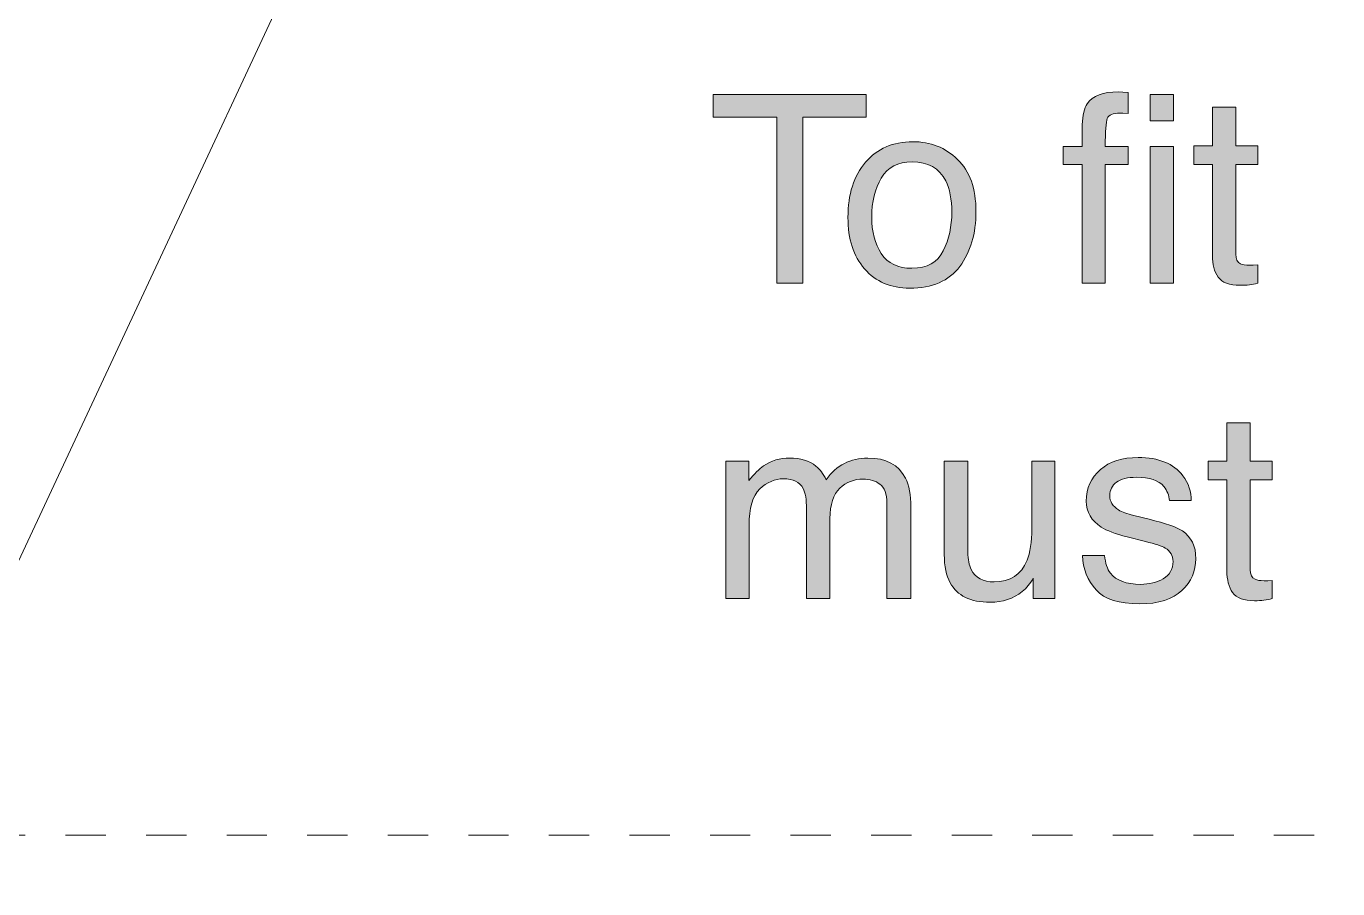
# Model space of a CAD drawing. Header units: millimetres. Extents: x 5.6 to 101.1, y 33.8 to 120.6.
# Drawn here: x 62.55 to 71.36, y 51.16 to 56.95 of the extents above; entities that cross this region are included whole.
import ezdxf

# ---------------------------------------------------------------- set-up
doc = ezdxf.new("R2010")
doc.units = ezdxf.units.MM
doc.linetypes.add('Affinity_exported_lt_1', pattern=[0.540888, 0.270444, -0.270444])
doc.layers.add('Hextension Extended', color=7, linetype='Continuous')
doc.layers.add('Text and Guidance', color=7, linetype='Continuous')

msp = doc.modelspace()

# ---------------------------------------------------------------- hatches: boundary and pattern name
at = {"layer": 'Text and Guidance', "true_color": 0x0000ff, "transparency": 33554687}
msp.add_hatch(color=5, dxfattribs=at).paths.add_polyline_path([(68.1907, 56.4925), (68.1907, 56.3418), (67.7644, 56.3418), (67.7644, 55.2273), (67.5904, 55.2273), (67.5904, 56.3418), (67.1641, 56.3418), (67.1641, 56.4925)], flags=0)
h = msp.add_hatch(color=5, dxfattribs=at)
h.paths.add_polyline_path([(70.0984, 56.3168), (70.0984, 56.4925), (70.2535, 56.4925), (70.2535, 56.3168)], flags=0)
h.paths.add_polyline_path([(70.0984, 56.1454), (70.2535, 56.1454), (70.2535, 55.2273), (70.0984, 55.2273)], flags=0)
edge = h.paths.add_edge_path(flags=0)
edge.add_spline(control_points=[(69.6411, 56.2901), (69.6434, 56.3544), (69.6546, 56.4015), (69.6747, 56.4314), (69.7109, 56.4842), (69.7806, 56.5106), (69.884, 56.5106), (69.884, 56.5106), (69.9141, 56.5097), (69.9141, 56.5097), (69.9141, 56.5097), (69.9494, 56.5072), (69.9494, 56.5072), (69.9494, 56.5072), (69.9494, 56.3659), (69.9494, 56.3659), (69.9494, 56.3659), (69.9145, 56.3681), (69.9145, 56.3681), (69.9145, 56.3681), (69.8943, 56.3685), (69.8943, 56.3685), (69.8472, 56.3685), (69.8191, 56.3563), (69.8099, 56.3319), (69.8007, 56.3075), (69.7961, 56.2453), (69.7961, 56.1454), (69.7961, 56.1454), (69.9494, 56.1454), (69.9494, 56.1454), (69.9494, 56.1454), (69.9494, 56.0231), (69.9494, 56.0231), (69.9494, 56.0231), (69.7944, 56.0231), (69.7944, 56.0231), (69.7944, 56.0231), (69.7944, 55.2273), (69.7944, 55.2273), (69.7944, 55.2273), (69.6411, 55.2273), (69.6411, 55.2273), (69.6411, 55.2273), (69.6411, 56.0231), (69.6411, 56.0231), (69.6411, 56.0231), (69.5128, 56.0231), (69.5128, 56.0231), (69.5128, 56.0231), (69.5128, 56.1454), (69.5128, 56.1454), (69.5128, 56.1454), (69.6411, 56.1454), (69.6411, 56.1454), (69.6411, 56.1454), (69.6411, 56.2901), (69.6411, 56.2901)], knot_values=[0, 0, 0, 0, 1, 1, 1, 2, 2, 2, 3, 3, 3, 4, 4, 4, 5, 5, 5, 6, 6, 6, 7, 7, 7, 8, 8, 8, 9, 9, 9, 10, 10, 10, 11, 11, 11, 12, 12, 12, 13, 13, 13, 14, 14, 14, 15, 15, 15, 16, 16, 16, 17, 17, 17, 18, 18, 18, 19, 19, 19, 19], degree=3, periodic=1)
h = msp.add_hatch(color=5, dxfattribs=at)
edge = h.paths.add_edge_path(flags=0)
edge.add_spline(control_points=[(70.5153, 56.4073), (70.5153, 56.4073), (70.672, 56.4073), (70.672, 56.4073), (70.672, 56.4073), (70.672, 56.1497), (70.672, 56.1497), (70.672, 56.1497), (70.8193, 56.1497), (70.8193, 56.1497), (70.8193, 56.1497), (70.8193, 56.0231), (70.8193, 56.0231), (70.8193, 56.0231), (70.672, 56.0231), (70.672, 56.0231), (70.672, 56.0231), (70.672, 55.4211), (70.672, 55.4211), (70.672, 55.3889), (70.6829, 55.3674), (70.7048, 55.3565), (70.7168, 55.3502), (70.7369, 55.347), (70.7651, 55.347), (70.7651, 55.347), (70.7892, 55.3475), (70.7892, 55.3475), (70.7892, 55.3475), (70.8193, 55.3496), (70.8193, 55.3496), (70.8193, 55.3496), (70.8193, 55.2273), (70.8193, 55.2273), (70.8015, 55.2221), (70.783, 55.2184), (70.7638, 55.2161), (70.7445, 55.2138), (70.7237, 55.2127), (70.7013, 55.2127), (70.629, 55.2127), (70.5799, 55.2312), (70.554, 55.2682), (70.5282, 55.3053), (70.5153, 55.3533), (70.5153, 55.4125), (70.5153, 55.4125), (70.5153, 56.0231), (70.5153, 56.0231), (70.5153, 56.0231), (70.3904, 56.0231), (70.3904, 56.0231), (70.3904, 56.0231), (70.3904, 56.1497), (70.3904, 56.1497), (70.3904, 56.1497), (70.5153, 56.1497), (70.5153, 56.1497), (70.5153, 56.1497), (70.5153, 56.4073), (70.5153, 56.4073)], knot_values=[0, 0, 0, 0, 1, 1, 1, 2, 2, 2, 3, 3, 3, 4, 4, 4, 5, 5, 5, 6, 6, 6, 7, 7, 7, 8, 8, 8, 9, 9, 9, 10, 10, 10, 11, 11, 11, 12, 12, 12, 13, 13, 13, 14, 14, 14, 15, 15, 15, 16, 16, 16, 17, 17, 17, 18, 18, 18, 19, 19, 19, 20, 20, 20, 20], degree=3, periodic=1)
h = msp.add_hatch(color=5, dxfattribs=at)
edge = h.paths.add_edge_path(flags=0)
edge.add_spline(control_points=[(68.5033, 56.1764), (68.6222, 56.1764), (68.7227, 56.1368), (68.8048, 56.0576), (68.8869, 55.9783), (68.928, 55.8618), (68.928, 55.7079), (68.928, 55.5592), (68.8918, 55.4363), (68.8194, 55.3393), (68.7471, 55.2422), (68.6348, 55.1937), (68.4827, 55.1937), (68.3558, 55.1937), (68.255, 55.2366), (68.1804, 55.3225), (68.1057, 55.4083), (68.0684, 55.5236), (68.0684, 55.6683), (68.0684, 55.8233), (68.1077, 55.9468), (68.1864, 56.0386), (68.2651, 56.1305), (68.3707, 56.1764), (68.5033, 56.1764)], knot_values=[0, 0, 0, 0, 1, 1, 1, 2, 2, 2, 3, 3, 3, 4, 4, 4, 5, 5, 5, 6, 6, 6, 7, 7, 7, 8, 8, 8, 8], degree=3, periodic=1)
edge = h.paths.add_edge_path(flags=0)
edge.add_spline(control_points=[(68.4973, 55.3272), (68.6001, 55.3272), (68.6706, 55.3661), (68.7088, 55.4439), (68.7469, 55.5217), (68.766, 55.6083), (68.766, 55.7036), (68.766, 55.7897), (68.7523, 55.8598), (68.7247, 55.9137), (68.6811, 55.9987), (68.6058, 56.0412), (68.499, 56.0412), (68.4043, 56.0412), (68.3354, 56.005), (68.2923, 55.9327), (68.2493, 55.8603), (68.2277, 55.7731), (68.2277, 55.6709), (68.2277, 55.5727), (68.2493, 55.4909), (68.2923, 55.4254), (68.3354, 55.3599), (68.4037, 55.3272), (68.4973, 55.3272)], knot_values=[0, 0, 0, 0, 1, 1, 1, 2, 2, 2, 3, 3, 3, 4, 4, 4, 5, 5, 5, 6, 6, 6, 7, 7, 7, 8, 8, 8, 8], degree=3, periodic=1)
h = msp.add_hatch(color=5, dxfattribs=at)
edge = h.paths.add_edge_path(flags=0)
edge.add_spline(control_points=[(70.6126, 54.2906), (70.6126, 54.2906), (70.7694, 54.2906), (70.7694, 54.2906), (70.7694, 54.2906), (70.7694, 54.0331), (70.7694, 54.0331), (70.7694, 54.0331), (70.9166, 54.0331), (70.9166, 54.0331), (70.9166, 54.0331), (70.9166, 53.9065), (70.9166, 53.9065), (70.9166, 53.9065), (70.7694, 53.9065), (70.7694, 53.9065), (70.7694, 53.9065), (70.7694, 53.3044), (70.7694, 53.3044), (70.7694, 53.2723), (70.7803, 53.2507), (70.8021, 53.2398), (70.8141, 53.2335), (70.8342, 53.2304), (70.8624, 53.2304), (70.8624, 53.2304), (70.8865, 53.2308), (70.8865, 53.2308), (70.8865, 53.2308), (70.9166, 53.2329), (70.9166, 53.2329), (70.9166, 53.2329), (70.9166, 53.1106), (70.9166, 53.1106), (70.8988, 53.1055), (70.8803, 53.1017), (70.8611, 53.0994), (70.8419, 53.0971), (70.821, 53.096), (70.7986, 53.096), (70.7263, 53.096), (70.6772, 53.1145), (70.6514, 53.1515), (70.6255, 53.1886), (70.6126, 53.2367), (70.6126, 53.2958), (70.6126, 53.2958), (70.6126, 53.9065), (70.6126, 53.9065), (70.6126, 53.9065), (70.4877, 53.9065), (70.4877, 53.9065), (70.4877, 53.9065), (70.4877, 54.0331), (70.4877, 54.0331), (70.4877, 54.0331), (70.6126, 54.0331), (70.6126, 54.0331), (70.6126, 54.0331), (70.6126, 54.2906), (70.6126, 54.2906)], knot_values=[0, 0, 0, 0, 1, 1, 1, 2, 2, 2, 3, 3, 3, 4, 4, 4, 5, 5, 5, 6, 6, 6, 7, 7, 7, 8, 8, 8, 9, 9, 9, 10, 10, 10, 11, 11, 11, 12, 12, 12, 13, 13, 13, 14, 14, 14, 15, 15, 15, 16, 16, 16, 17, 17, 17, 18, 18, 18, 19, 19, 19, 20, 20, 20, 20], degree=3, periodic=1)
h = msp.add_hatch(color=5, dxfattribs=at)
edge = h.paths.add_edge_path(flags=0)
edge.add_spline(control_points=[(67.2493, 54.0331), (67.2493, 54.0331), (67.4026, 54.0331), (67.4026, 54.0331), (67.4026, 54.0331), (67.4026, 53.9021), (67.4026, 53.9021), (67.4394, 53.9475), (67.4727, 53.9805), (67.5025, 54.0012), (67.5536, 54.0362), (67.6116, 54.0537), (67.6765, 54.0537), (67.75, 54.0537), (67.8092, 54.0356), (67.8539, 53.9995), (67.8792, 53.9788), (67.9022, 53.9484), (67.9228, 53.9082), (67.9573, 53.9576), (67.9978, 53.9942), (68.0443, 54.018), (68.0908, 54.0418), (68.143, 54.0537), (68.201, 54.0537), (68.3251, 54.0537), (68.4095, 54.0089), (68.4543, 53.9194), (68.4784, 53.8711), (68.4904, 53.8063), (68.4904, 53.7247), (68.4904, 53.7247), (68.4904, 53.1106), (68.4904, 53.1106), (68.4904, 53.1106), (68.3294, 53.1106), (68.3294, 53.1106), (68.3294, 53.1106), (68.3294, 53.7514), (68.3294, 53.7514), (68.3294, 53.8129), (68.314, 53.8551), (68.2833, 53.878), (68.2526, 53.901), (68.2151, 53.9125), (68.1709, 53.9125), (68.11, 53.9125), (68.0576, 53.8921), (68.0137, 53.8513), (67.9698, 53.8106), (67.9478, 53.7425), (67.9478, 53.6472), (67.9478, 53.6472), (67.9478, 53.1106), (67.9478, 53.1106), (67.9478, 53.1106), (67.7902, 53.1106), (67.7902, 53.1106), (67.7902, 53.1106), (67.7902, 53.7127), (67.7902, 53.7127), (67.7902, 53.7753), (67.7827, 53.8209), (67.7678, 53.8496), (67.7443, 53.8927), (67.7004, 53.9142), (67.636, 53.9142), (67.5775, 53.9142), (67.5242, 53.8915), (67.4763, 53.8462), (67.4283, 53.8008), (67.4044, 53.7187), (67.4044, 53.5998), (67.4044, 53.5998), (67.4044, 53.1106), (67.4044, 53.1106), (67.4044, 53.1106), (67.2493, 53.1106), (67.2493, 53.1106), (67.2493, 53.1106), (67.2493, 54.0331), (67.2493, 54.0331)], knot_values=[0, 0, 0, 0, 1, 1, 1, 2, 2, 2, 3, 3, 3, 4, 4, 4, 5, 5, 5, 6, 6, 6, 7, 7, 7, 8, 8, 8, 9, 9, 9, 10, 10, 10, 11, 11, 11, 12, 12, 12, 13, 13, 13, 14, 14, 14, 15, 15, 15, 16, 16, 16, 17, 17, 17, 18, 18, 18, 19, 19, 19, 20, 20, 20, 21, 21, 21, 22, 22, 22, 23, 23, 23, 24, 24, 24, 25, 25, 25, 26, 26, 26, 27, 27, 27, 27], degree=3, periodic=1)
h = msp.add_hatch(color=5, dxfattribs=at)
edge = h.paths.add_edge_path(flags=0)
edge.add_spline(control_points=[(68.8737, 54.0331), (68.8737, 54.0331), (68.8737, 53.4207), (68.8737, 53.4207), (68.8737, 53.3736), (68.8812, 53.3351), (68.8961, 53.3053), (68.9236, 53.2502), (68.975, 53.2226), (69.0503, 53.2226), (69.1582, 53.2226), (69.2317, 53.2708), (69.2707, 53.3673), (69.292, 53.419), (69.3026, 53.4899), (69.3026, 53.58), (69.3026, 53.58), (69.3026, 54.0331), (69.3026, 54.0331), (69.3026, 54.0331), (69.4576, 54.0331), (69.4576, 54.0331), (69.4576, 54.0331), (69.4576, 53.1106), (69.4576, 53.1106), (69.4576, 53.1106), (69.3112, 53.1106), (69.3112, 53.1106), (69.3112, 53.1106), (69.3129, 53.2467), (69.3129, 53.2467), (69.2928, 53.2117), (69.2679, 53.1821), (69.238, 53.158), (69.1789, 53.1098), (69.1071, 53.0857), (69.0227, 53.0857), (68.8912, 53.0857), (68.8016, 53.1296), (68.754, 53.2174), (68.7281, 53.2645), (68.7152, 53.3274), (68.7152, 53.4061), (68.7152, 53.4061), (68.7152, 54.0331), (68.7152, 54.0331), (68.7152, 54.0331), (68.8737, 54.0331), (68.8737, 54.0331)], knot_values=[0, 0, 0, 0, 1, 1, 1, 2, 2, 2, 3, 3, 3, 4, 4, 4, 5, 5, 5, 6, 6, 6, 7, 7, 7, 8, 8, 8, 9, 9, 9, 10, 10, 10, 11, 11, 11, 12, 12, 12, 13, 13, 13, 14, 14, 14, 15, 15, 15, 16, 16, 16, 16], degree=3, periodic=1)
h = msp.add_hatch(color=5, dxfattribs=at)
edge = h.paths.add_edge_path(flags=0)
edge.add_spline(control_points=[(69.7918, 53.4), (69.7964, 53.3483), (69.8093, 53.3087), (69.8306, 53.2812), (69.8696, 53.2312), (69.9374, 53.2062), (70.0338, 53.2062), (70.0912, 53.2062), (70.1418, 53.2187), (70.1854, 53.2437), (70.2291, 53.2687), (70.2509, 53.3073), (70.2509, 53.3595), (70.2509, 53.3992), (70.2334, 53.4293), (70.1983, 53.45), (70.1759, 53.4626), (70.1317, 53.4773), (70.0657, 53.4939), (70.0657, 53.4939), (69.9425, 53.5249), (69.9425, 53.5249), (69.8639, 53.5444), (69.8059, 53.5663), (69.7686, 53.5904), (69.702, 53.6323), (69.6687, 53.6903), (69.6687, 53.7643), (69.6687, 53.8516), (69.7001, 53.9222), (69.763, 53.9762), (69.8258, 54.0302), (69.9104, 54.0572), (70.0166, 54.0572), (70.1556, 54.0572), (70.2558, 54.0164), (70.3172, 53.9349), (70.3557, 53.8832), (70.3743, 53.8275), (70.3732, 53.7678), (70.3732, 53.7678), (70.2268, 53.7678), (70.2268, 53.7678), (70.2239, 53.8028), (70.2115, 53.8347), (70.1897, 53.8634), (70.1541, 53.9042), (70.0924, 53.9245), (70.0045, 53.9245), (69.946, 53.9245), (69.9016, 53.9133), (69.8715, 53.891), (69.8413, 53.8686), (69.8263, 53.839), (69.8263, 53.8022), (69.8263, 53.762), (69.8461, 53.7299), (69.8857, 53.7058), (69.9087, 53.6914), (69.9425, 53.6788), (69.9873, 53.6679), (69.9873, 53.6679), (70.0898, 53.6429), (70.0898, 53.6429), (70.2012, 53.6159), (70.2758, 53.5898), (70.3137, 53.5645), (70.374, 53.5249), (70.4042, 53.4626), (70.4042, 53.3776), (70.4042, 53.2955), (70.373, 53.2246), (70.3107, 53.1649), (70.2484, 53.1052), (70.1535, 53.0753), (70.0261, 53.0753), (69.8889, 53.0753), (69.7917, 53.1065), (69.7345, 53.1688), (69.6774, 53.2311), (69.6468, 53.3082), (69.6428, 53.4), (69.6428, 53.4), (69.7918, 53.4), (69.7918, 53.4)], knot_values=[0, 0, 0, 0, 1, 1, 1, 2, 2, 2, 3, 3, 3, 4, 4, 4, 5, 5, 5, 6, 6, 6, 7, 7, 7, 8, 8, 8, 9, 9, 9, 10, 10, 10, 11, 11, 11, 12, 12, 12, 13, 13, 13, 14, 14, 14, 15, 15, 15, 16, 16, 16, 17, 17, 17, 18, 18, 18, 19, 19, 19, 20, 20, 20, 21, 21, 21, 22, 22, 22, 23, 23, 23, 24, 24, 24, 25, 25, 25, 26, 26, 26, 27, 27, 27, 28, 28, 28, 28], degree=3, periodic=1)

# ---------------------------------------------------------------- linework, layer by layer
at = {"layer": 'Hextension Extended', "color": 153, "linetype": 'Continuous', "lineweight": 5, "true_color": 0x5994dc}
msp.add_open_spline([(5.6051, 120.5747), (5.6051, 120.5747), (5.6051, 92.7747), (5.6051, 92.7747), (5.6051, 92.7747), (25.0436, 51.0497), (25.0436, 51.0497), (25.0436, 51.0497), (33.7038, 36.0497), (33.7038, 36.0497), (33.8824, 35.7403), (34.2125, 35.5497), (34.5698, 35.5497), (34.5698, 35.5497), (36.9801, 35.5497), (36.9801, 35.5497), (37.1181, 35.5497), (37.2301, 35.6616), (37.2301, 35.7997), (37.2301, 35.7997), (37.2301, 40.0497), (37.2301, 40.0497), (37.2301, 40.4363), (37.5435, 40.7497), (37.9301, 40.7497), (38.3167, 40.7497), (38.6301, 40.4363), (38.6301, 40.0497), (38.6301, 40.0497), (38.6301, 33.9997), (38.6301, 33.9997), (38.6301, 33.8892), (38.7196, 33.7997), (38.8301, 33.7997), (38.8301, 33.7997), (47.6301, 33.7997), (47.6301, 33.7997), (47.7405, 33.7997), (47.8301, 33.8893), (47.8301, 33.9997), (47.8301, 33.9997), (47.8301, 40.0497), (47.8301, 40.0497), (47.8301, 40.4363), (48.1435, 40.7497), (48.5301, 40.7497), (48.9167, 40.7497), (49.2301, 40.4363), (49.2301, 40.0497), (49.2301, 40.0497), (49.2301, 35.7997), (49.2301, 35.7997), (49.2301, 35.6616), (49.342, 35.5497), (49.4801, 35.5497), (49.4801, 35.5497), (51.8903, 35.5497), (51.8903, 35.5497), (52.2476, 35.5497), (52.5777, 35.7403), (52.7564, 36.0497), (52.7564, 36.0497), (61.4166, 51.0497), (61.4166, 51.0497), (61.4166, 51.0497), (80.9301, 92.7997), (80.9301, 92.7997), (80.9301, 92.7997), (80.9301, 120.5997), (80.9301, 120.5997), (80.9301, 120.5997), (5.6051, 120.5747), (5.6051, 120.5747)], degree=3, knots=[0, 0, 0, 0, 1, 1, 1, 2, 2, 2, 3, 3, 3, 4, 4, 4, 5, 5, 5, 6, 6, 6, 7, 7, 7, 8, 8, 8, 9, 9, 9, 10, 10, 10, 11, 11, 11, 12, 12, 12, 13, 13, 13, 14, 14, 14, 15, 15, 15, 16, 16, 16, 17, 17, 17, 18, 18, 18, 19, 19, 19, 20, 20, 20, 21, 21, 21, 22, 22, 22, 23, 23, 23, 24, 24, 24, 24], dxfattribs=at)
at = {"layer": 'Text and Guidance', "color": 5, "linetype": 'Continuous', "lineweight": 0, "true_color": 0x0000ff}
for points in [[(68.1907, 56.4925), (68.1907, 56.3418), (67.7644, 56.3418), (67.7644, 55.2273), (67.5904, 55.2273), (67.5904, 56.3418), (67.1641, 56.3418), (67.1641, 56.4925), (68.1907, 56.4925)], [(70.0984, 56.3168), (70.0984, 56.4925), (70.2535, 56.4925), (70.2535, 56.3168), (70.0984, 56.3168)], [(70.0984, 56.1454), (70.2535, 56.1454), (70.2535, 55.2273), (70.0984, 55.2273), (70.0984, 56.1454)]]:
    msp.add_lwpolyline(points, close=True, dxfattribs=at)
at = {"layer": 'Text and Guidance', "color": 5, "linetype": 'Affinity_exported_lt_1', "lineweight": 9, "true_color": 0x0000ff}
msp.add_lwpolyline([(15.2173, 51.5221), (71.2428, 51.5221)], dxfattribs=at)
at = {"layer": 'Text and Guidance', "color": 5, "linetype": 'Continuous', "lineweight": 0, "true_color": 0x0000ff}
for points, knots in [([(69.6411, 56.2901), (69.6434, 56.3544), (69.6546, 56.4015), (69.6747, 56.4314), (69.7109, 56.4842), (69.7806, 56.5106), (69.884, 56.5106), (69.884, 56.5106), (69.9141, 56.5097), (69.9141, 56.5097), (69.9141, 56.5097), (69.9494, 56.5072), (69.9494, 56.5072), (69.9494, 56.5072), (69.9494, 56.3659), (69.9494, 56.3659), (69.9494, 56.3659), (69.9145, 56.3681), (69.9145, 56.3681), (69.9145, 56.3681), (69.8943, 56.3685), (69.8943, 56.3685), (69.8472, 56.3685), (69.8191, 56.3563), (69.8099, 56.3319), (69.8007, 56.3075), (69.7961, 56.2453), (69.7961, 56.1454), (69.7961, 56.1454), (69.9494, 56.1454), (69.9494, 56.1454), (69.9494, 56.1454), (69.9494, 56.0231), (69.9494, 56.0231), (69.9494, 56.0231), (69.7944, 56.0231), (69.7944, 56.0231), (69.7944, 56.0231), (69.7944, 55.2273), (69.7944, 55.2273), (69.7944, 55.2273), (69.6411, 55.2273), (69.6411, 55.2273), (69.6411, 55.2273), (69.6411, 56.0231), (69.6411, 56.0231), (69.6411, 56.0231), (69.5128, 56.0231), (69.5128, 56.0231), (69.5128, 56.0231), (69.5128, 56.1454), (69.5128, 56.1454), (69.5128, 56.1454), (69.6411, 56.1454), (69.6411, 56.1454), (69.6411, 56.1454), (69.6411, 56.2901), (69.6411, 56.2901)], [0, 0, 0, 0, 1, 1, 1, 2, 2, 2, 3, 3, 3, 4, 4, 4, 5, 5, 5, 6, 6, 6, 7, 7, 7, 8, 8, 8, 9, 9, 9, 10, 10, 10, 11, 11, 11, 12, 12, 12, 13, 13, 13, 14, 14, 14, 15, 15, 15, 16, 16, 16, 17, 17, 17, 18, 18, 18, 19, 19, 19, 19]), ([(70.5153, 56.4073), (70.5153, 56.4073), (70.672, 56.4073), (70.672, 56.4073), (70.672, 56.4073), (70.672, 56.1497), (70.672, 56.1497), (70.672, 56.1497), (70.8193, 56.1497), (70.8193, 56.1497), (70.8193, 56.1497), (70.8193, 56.0231), (70.8193, 56.0231), (70.8193, 56.0231), (70.672, 56.0231), (70.672, 56.0231), (70.672, 56.0231), (70.672, 55.4211), (70.672, 55.4211), (70.672, 55.3889), (70.6829, 55.3674), (70.7048, 55.3565), (70.7168, 55.3502), (70.7369, 55.347), (70.7651, 55.347), (70.7651, 55.347), (70.7892, 55.3475), (70.7892, 55.3475), (70.7892, 55.3475), (70.8193, 55.3496), (70.8193, 55.3496), (70.8193, 55.3496), (70.8193, 55.2273), (70.8193, 55.2273), (70.8015, 55.2221), (70.783, 55.2184), (70.7638, 55.2161), (70.7445, 55.2138), (70.7237, 55.2127), (70.7013, 55.2127), (70.629, 55.2127), (70.5799, 55.2312), (70.554, 55.2682), (70.5282, 55.3053), (70.5153, 55.3533), (70.5153, 55.4125), (70.5153, 55.4125), (70.5153, 56.0231), (70.5153, 56.0231), (70.5153, 56.0231), (70.3904, 56.0231), (70.3904, 56.0231), (70.3904, 56.0231), (70.3904, 56.1497), (70.3904, 56.1497), (70.3904, 56.1497), (70.5153, 56.1497), (70.5153, 56.1497), (70.5153, 56.1497), (70.5153, 56.4073), (70.5153, 56.4073)], [0, 0, 0, 0, 1, 1, 1, 2, 2, 2, 3, 3, 3, 4, 4, 4, 5, 5, 5, 6, 6, 6, 7, 7, 7, 8, 8, 8, 9, 9, 9, 10, 10, 10, 11, 11, 11, 12, 12, 12, 13, 13, 13, 14, 14, 14, 15, 15, 15, 16, 16, 16, 17, 17, 17, 18, 18, 18, 19, 19, 19, 20, 20, 20, 20]), ([(68.5033, 56.1764), (68.6222, 56.1764), (68.7227, 56.1368), (68.8048, 56.0576), (68.8869, 55.9783), (68.928, 55.8618), (68.928, 55.7079), (68.928, 55.5592), (68.8918, 55.4363), (68.8194, 55.3393), (68.7471, 55.2422), (68.6348, 55.1937), (68.4827, 55.1937), (68.3558, 55.1937), (68.255, 55.2366), (68.1804, 55.3225), (68.1057, 55.4083), (68.0684, 55.5236), (68.0684, 55.6683), (68.0684, 55.8233), (68.1077, 55.9468), (68.1864, 56.0386), (68.2651, 56.1305), (68.3707, 56.1764), (68.5033, 56.1764)], [0, 0, 0, 0, 1, 1, 1, 2, 2, 2, 3, 3, 3, 4, 4, 4, 5, 5, 5, 6, 6, 6, 7, 7, 7, 8, 8, 8, 8]), ([(68.4973, 55.3272), (68.6001, 55.3272), (68.6706, 55.3661), (68.7088, 55.4439), (68.7469, 55.5217), (68.766, 55.6083), (68.766, 55.7036), (68.766, 55.7897), (68.7523, 55.8598), (68.7247, 55.9137), (68.6811, 55.9987), (68.6058, 56.0412), (68.499, 56.0412), (68.4043, 56.0412), (68.3354, 56.005), (68.2923, 55.9327), (68.2493, 55.8603), (68.2277, 55.7731), (68.2277, 55.6709), (68.2277, 55.5727), (68.2493, 55.4909), (68.2923, 55.4254), (68.3354, 55.3599), (68.4037, 55.3272), (68.4973, 55.3272)], [0, 0, 0, 0, 1, 1, 1, 2, 2, 2, 3, 3, 3, 4, 4, 4, 5, 5, 5, 6, 6, 6, 7, 7, 7, 8, 8, 8, 8]), ([(70.6126, 54.2906), (70.6126, 54.2906), (70.7694, 54.2906), (70.7694, 54.2906), (70.7694, 54.2906), (70.7694, 54.0331), (70.7694, 54.0331), (70.7694, 54.0331), (70.9166, 54.0331), (70.9166, 54.0331), (70.9166, 54.0331), (70.9166, 53.9065), (70.9166, 53.9065), (70.9166, 53.9065), (70.7694, 53.9065), (70.7694, 53.9065), (70.7694, 53.9065), (70.7694, 53.3044), (70.7694, 53.3044), (70.7694, 53.2723), (70.7803, 53.2507), (70.8021, 53.2398), (70.8141, 53.2335), (70.8342, 53.2304), (70.8624, 53.2304), (70.8624, 53.2304), (70.8865, 53.2308), (70.8865, 53.2308), (70.8865, 53.2308), (70.9166, 53.2329), (70.9166, 53.2329), (70.9166, 53.2329), (70.9166, 53.1106), (70.9166, 53.1106), (70.8988, 53.1055), (70.8803, 53.1017), (70.8611, 53.0994), (70.8419, 53.0971), (70.821, 53.096), (70.7986, 53.096), (70.7263, 53.096), (70.6772, 53.1145), (70.6514, 53.1515), (70.6255, 53.1886), (70.6126, 53.2367), (70.6126, 53.2958), (70.6126, 53.2958), (70.6126, 53.9065), (70.6126, 53.9065), (70.6126, 53.9065), (70.4877, 53.9065), (70.4877, 53.9065), (70.4877, 53.9065), (70.4877, 54.0331), (70.4877, 54.0331), (70.4877, 54.0331), (70.6126, 54.0331), (70.6126, 54.0331), (70.6126, 54.0331), (70.6126, 54.2906), (70.6126, 54.2906)], [0, 0, 0, 0, 1, 1, 1, 2, 2, 2, 3, 3, 3, 4, 4, 4, 5, 5, 5, 6, 6, 6, 7, 7, 7, 8, 8, 8, 9, 9, 9, 10, 10, 10, 11, 11, 11, 12, 12, 12, 13, 13, 13, 14, 14, 14, 15, 15, 15, 16, 16, 16, 17, 17, 17, 18, 18, 18, 19, 19, 19, 20, 20, 20, 20]), ([(67.2493, 54.0331), (67.2493, 54.0331), (67.4026, 54.0331), (67.4026, 54.0331), (67.4026, 54.0331), (67.4026, 53.9021), (67.4026, 53.9021), (67.4394, 53.9475), (67.4727, 53.9805), (67.5025, 54.0012), (67.5536, 54.0362), (67.6116, 54.0537), (67.6765, 54.0537), (67.75, 54.0537), (67.8092, 54.0356), (67.8539, 53.9995), (67.8792, 53.9788), (67.9022, 53.9484), (67.9228, 53.9082), (67.9573, 53.9576), (67.9978, 53.9942), (68.0443, 54.018), (68.0908, 54.0418), (68.143, 54.0537), (68.201, 54.0537), (68.3251, 54.0537), (68.4095, 54.0089), (68.4543, 53.9194), (68.4784, 53.8711), (68.4904, 53.8063), (68.4904, 53.7247), (68.4904, 53.7247), (68.4904, 53.1106), (68.4904, 53.1106), (68.4904, 53.1106), (68.3294, 53.1106), (68.3294, 53.1106), (68.3294, 53.1106), (68.3294, 53.7514), (68.3294, 53.7514), (68.3294, 53.8129), (68.314, 53.8551), (68.2833, 53.878), (68.2526, 53.901), (68.2151, 53.9125), (68.1709, 53.9125), (68.11, 53.9125), (68.0576, 53.8921), (68.0137, 53.8513), (67.9698, 53.8106), (67.9478, 53.7425), (67.9478, 53.6472), (67.9478, 53.6472), (67.9478, 53.1106), (67.9478, 53.1106), (67.9478, 53.1106), (67.7902, 53.1106), (67.7902, 53.1106), (67.7902, 53.1106), (67.7902, 53.7127), (67.7902, 53.7127), (67.7902, 53.7753), (67.7827, 53.8209), (67.7678, 53.8496), (67.7443, 53.8927), (67.7004, 53.9142), (67.636, 53.9142), (67.5775, 53.9142), (67.5242, 53.8915), (67.4763, 53.8462), (67.4283, 53.8008), (67.4044, 53.7187), (67.4044, 53.5998), (67.4044, 53.5998), (67.4044, 53.1106), (67.4044, 53.1106), (67.4044, 53.1106), (67.2493, 53.1106), (67.2493, 53.1106), (67.2493, 53.1106), (67.2493, 54.0331), (67.2493, 54.0331)], [0, 0, 0, 0, 1, 1, 1, 2, 2, 2, 3, 3, 3, 4, 4, 4, 5, 5, 5, 6, 6, 6, 7, 7, 7, 8, 8, 8, 9, 9, 9, 10, 10, 10, 11, 11, 11, 12, 12, 12, 13, 13, 13, 14, 14, 14, 15, 15, 15, 16, 16, 16, 17, 17, 17, 18, 18, 18, 19, 19, 19, 20, 20, 20, 21, 21, 21, 22, 22, 22, 23, 23, 23, 24, 24, 24, 25, 25, 25, 26, 26, 26, 27, 27, 27, 27]), ([(68.8737, 54.0331), (68.8737, 54.0331), (68.8737, 53.4207), (68.8737, 53.4207), (68.8737, 53.3736), (68.8812, 53.3351), (68.8961, 53.3053), (68.9236, 53.2502), (68.975, 53.2226), (69.0503, 53.2226), (69.1582, 53.2226), (69.2317, 53.2708), (69.2707, 53.3673), (69.292, 53.419), (69.3026, 53.4899), (69.3026, 53.58), (69.3026, 53.58), (69.3026, 54.0331), (69.3026, 54.0331), (69.3026, 54.0331), (69.4576, 54.0331), (69.4576, 54.0331), (69.4576, 54.0331), (69.4576, 53.1106), (69.4576, 53.1106), (69.4576, 53.1106), (69.3112, 53.1106), (69.3112, 53.1106), (69.3112, 53.1106), (69.3129, 53.2467), (69.3129, 53.2467), (69.2928, 53.2117), (69.2679, 53.1821), (69.238, 53.158), (69.1789, 53.1098), (69.1071, 53.0857), (69.0227, 53.0857), (68.8912, 53.0857), (68.8016, 53.1296), (68.754, 53.2174), (68.7281, 53.2645), (68.7152, 53.3274), (68.7152, 53.4061), (68.7152, 53.4061), (68.7152, 54.0331), (68.7152, 54.0331), (68.7152, 54.0331), (68.8737, 54.0331), (68.8737, 54.0331)], [0, 0, 0, 0, 1, 1, 1, 2, 2, 2, 3, 3, 3, 4, 4, 4, 5, 5, 5, 6, 6, 6, 7, 7, 7, 8, 8, 8, 9, 9, 9, 10, 10, 10, 11, 11, 11, 12, 12, 12, 13, 13, 13, 14, 14, 14, 15, 15, 15, 16, 16, 16, 16]), ([(69.7918, 53.4), (69.7964, 53.3483), (69.8093, 53.3087), (69.8306, 53.2812), (69.8696, 53.2312), (69.9374, 53.2062), (70.0338, 53.2062), (70.0912, 53.2062), (70.1418, 53.2187), (70.1854, 53.2437), (70.2291, 53.2687), (70.2509, 53.3073), (70.2509, 53.3595), (70.2509, 53.3992), (70.2334, 53.4293), (70.1983, 53.45), (70.1759, 53.4626), (70.1317, 53.4773), (70.0657, 53.4939), (70.0657, 53.4939), (69.9425, 53.5249), (69.9425, 53.5249), (69.8639, 53.5444), (69.8059, 53.5663), (69.7686, 53.5904), (69.702, 53.6323), (69.6687, 53.6903), (69.6687, 53.7643), (69.6687, 53.8516), (69.7001, 53.9222), (69.763, 53.9762), (69.8258, 54.0302), (69.9104, 54.0572), (70.0166, 54.0572), (70.1556, 54.0572), (70.2558, 54.0164), (70.3172, 53.9349), (70.3557, 53.8832), (70.3743, 53.8275), (70.3732, 53.7678), (70.3732, 53.7678), (70.2268, 53.7678), (70.2268, 53.7678), (70.2239, 53.8028), (70.2115, 53.8347), (70.1897, 53.8634), (70.1541, 53.9042), (70.0924, 53.9245), (70.0045, 53.9245), (69.946, 53.9245), (69.9016, 53.9133), (69.8715, 53.891), (69.8413, 53.8686), (69.8263, 53.839), (69.8263, 53.8022), (69.8263, 53.762), (69.8461, 53.7299), (69.8857, 53.7058), (69.9087, 53.6914), (69.9425, 53.6788), (69.9873, 53.6679), (69.9873, 53.6679), (70.0898, 53.6429), (70.0898, 53.6429), (70.2012, 53.6159), (70.2758, 53.5898), (70.3137, 53.5645), (70.374, 53.5249), (70.4042, 53.4626), (70.4042, 53.3776), (70.4042, 53.2955), (70.373, 53.2246), (70.3107, 53.1649), (70.2484, 53.1052), (70.1535, 53.0753), (70.0261, 53.0753), (69.8889, 53.0753), (69.7917, 53.1065), (69.7345, 53.1688), (69.6774, 53.2311), (69.6468, 53.3082), (69.6428, 53.4), (69.6428, 53.4), (69.7918, 53.4), (69.7918, 53.4)], [0, 0, 0, 0, 1, 1, 1, 2, 2, 2, 3, 3, 3, 4, 4, 4, 5, 5, 5, 6, 6, 6, 7, 7, 7, 8, 8, 8, 9, 9, 9, 10, 10, 10, 11, 11, 11, 12, 12, 12, 13, 13, 13, 14, 14, 14, 15, 15, 15, 16, 16, 16, 17, 17, 17, 18, 18, 18, 19, 19, 19, 20, 20, 20, 21, 21, 21, 22, 22, 22, 23, 23, 23, 24, 24, 24, 25, 25, 25, 26, 26, 26, 27, 27, 27, 28, 28, 28, 28])]:
    msp.add_open_spline(points, degree=3, knots=knots, dxfattribs=at)

doc.saveas('drawing.dxf')
